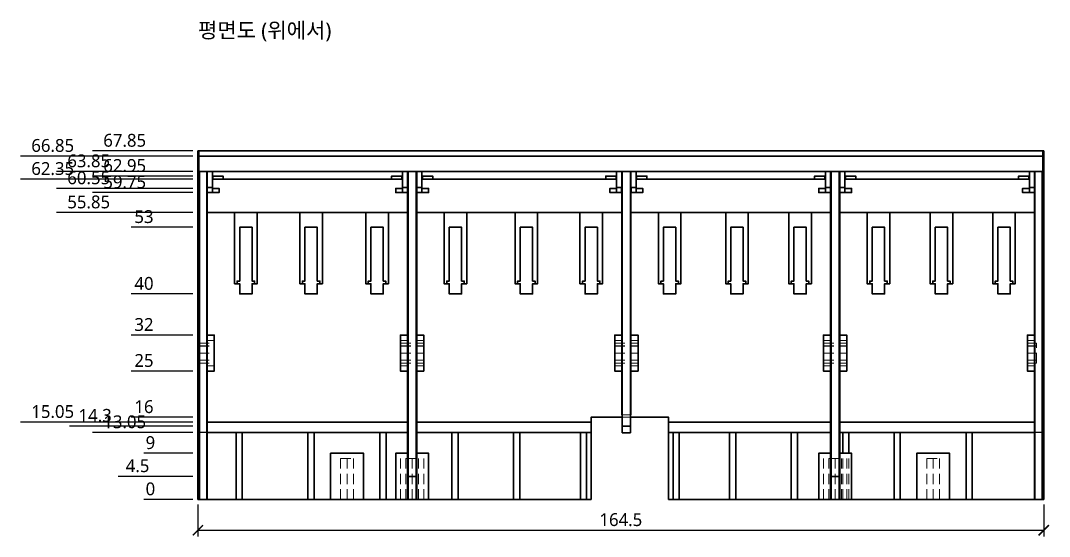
# Model space of a CAD drawing. Header units: millimetres. Extents: x -35 to 466, y -171 to 233.
# Drawn here: x -34.5 to 165.6, y -7.2 to 93.2 of the extents above; entities that cross this region are included whole.
import ezdxf

# ---------------------------------------------------------------- set-up
doc = ezdxf.new("R2010")
doc.units = ezdxf.units.MM
doc.linetypes.add('HIDDEN', pattern=[3, 2, -1])
for name, color, linetype, lineweight in [('DIM', 4, 'CONTINUOUS', 13), ('HIDDEN', 8, 'HIDDEN', 18), ('TEXT', 7, 'CONTINUOUS', 18), ('VISIBLE', 7, 'CONTINUOUS', 35)]:
    doc.layers.add(name, color=color, linetype=linetype, lineweight=lineweight)
doc.styles.add('KR', font='malgun.ttf')
doc.dimstyles.new('TOCCATA', dxfattribs={"dimtxt": 2.5, "dimasz": 2, "dimexe": 1.2, "dimexo": 1, "dimgap": 0.8, "dimtad": 1, "dimdsep": 46, "dimtxsty": 'KR', "dimblk": 'ARCHTICK', "dimcen": 2.5, "dimazin": 3, "dimtfac": 0.5, "dimtmove": 2, "dimatfit": 3})

# ---------------------------------------------------------------- blocks, each defined once
blk = doc.blocks.new('_ARCHTICK')
at = {"color": 0, "linetype": 'BYBLOCK', "const_width": 0.15}
blk.add_lwpolyline([(-0.5, -0.5), (0.5, 0.5)], dxfattribs=at)

msp = doc.modelspace()

# ---------------------------------------------------------------- linework, layer by layer
at = {"layer": 'HIDDEN'}
for points in [[(0.2, 30.45), (3.17, 30.45)], [(1.8, 30.975), (3.17, 30.975)], [(1.8, 30.972), (3.17, 30.972)], [(39.39, 30.975), (40.76, 30.975)], [(39.39, 30.972), (40.76, 30.972)], [(39.39, 30.45), (43.93, 30.45)], [(42.56, 30.975), (43.93, 30.975)], [(42.56, 30.972), (43.93, 30.972)], [(81.048, 30.975), (82.418, 30.975)], [(81.048, 30.972), (82.418, 30.972)], [(81.048, 30.45), (85.588, 30.45)], [(84.218, 30.975), (85.588, 30.975)], [(84.218, 30.972), (85.588, 30.972)], [(121.655, 30.975), (123.025, 30.975)], [(121.655, 30.972), (123.025, 30.972)], [(121.655, 30.45), (126.195, 30.45)], [(124.825, 30.975), (126.195, 30.975)], [(124.825, 30.972), (126.195, 30.972)], [(161.33, 30.975), (162.7, 30.975)], [(161.33, 30.972), (162.7, 30.972)], [(161.33, 26.55), (163.11, 26.55), (163.11, 30.45), (161.33, 30.45)], [(0.2, 29.879), (3.17, 29.879)], [(0.2, 29.868), (3.17, 29.868)], [(0.2, 28.5), (3.17, 28.5)], [(39.39, 29.879), (43.93, 29.879)], [(39.39, 29.868), (43.93, 29.868)], [(39.39, 28.5), (43.93, 28.5)], [(81.048, 29.879), (85.588, 29.879)], [(81.048, 29.868), (85.588, 29.868)], [(81.048, 28.5), (85.588, 28.5)], [(121.655, 29.879), (126.195, 29.879)], [(121.655, 29.868), (126.195, 29.868)], [(121.655, 28.5), (126.195, 28.5)], [(161.33, 29.879), (163.11, 29.879)], [(161.33, 29.868), (163.11, 29.868)], [(161.33, 28.5), (163.11, 28.5)], [(0.2, 27.132), (3.17, 27.132)], [(0.2, 27.121), (3.17, 27.121)], [(0.2, 26.55), (3.17, 26.55)], [(1.8, 26.028), (3.17, 26.028)], [(1.8, 26.025), (3.17, 26.025)], [(39.39, 27.132), (43.93, 27.132)], [(39.39, 27.121), (43.93, 27.121)], [(39.39, 26.55), (43.93, 26.55)], [(39.39, 26.028), (40.76, 26.028)], [(39.39, 26.025), (40.76, 26.025)], [(42.56, 26.028), (43.93, 26.028)], [(42.56, 26.025), (43.93, 26.025)], [(81.048, 27.132), (85.588, 27.132)], [(81.048, 27.121), (85.588, 27.121)], [(81.048, 26.55), (85.588, 26.55)], [(81.048, 26.028), (82.418, 26.028)], [(81.048, 26.025), (82.418, 26.025)], [(84.218, 26.028), (85.588, 26.028)], [(84.218, 26.025), (85.588, 26.025)], [(121.655, 27.132), (126.195, 27.132)], [(121.655, 27.121), (126.195, 27.121)], [(121.655, 26.55), (126.195, 26.55)], [(121.655, 26.028), (123.025, 26.028)], [(121.655, 26.025), (123.025, 26.025)], [(124.825, 26.028), (126.195, 26.028)], [(124.825, 26.025), (126.195, 26.025)], [(161.33, 27.132), (163.11, 27.132)], [(161.33, 27.121), (163.11, 27.121)], [(161.33, 26.028), (162.7, 26.028)], [(161.33, 26.025), (162.7, 26.025)], [(82.518, 16.5), (84.118, 16.5)], [(82.521, 16), (84.118, 16)], [(0.194, 13.05), (1.806, 13.05)], [(0.2, 13.1), (1.8, 13.1)], [(162.7, 13.1), (164.3, 13.1)], [(162.704, 13.05), (164.5, 13.05)], [(39.397, 0), (39.397, 9)], [(39.402, 0), (39.402, 9)], [(43.918, 0), (43.918, 9)], [(43.923, 0), (43.923, 9)], [(121.662, 0), (121.662, 9)], [(121.667, 0), (121.667, 9)], [(125.4, 0), (125.4, 9)], [(126.183, 0), (126.183, 9)], [(126.188, 0), (126.188, 9)], [(126.6, 0), (126.6, 9)], [(27.75, 0), (27.75, 8), (30.25, 8), (30.25, 0)], [(29, 0), (29, 8)], [(40.41, 0), (40.41, 8), (42.91, 8), (42.91, 0)], [(41.66, 0), (41.66, 8)], [(122.675, 0), (122.675, 8), (125.175, 8), (125.175, 0)], [(123.925, 0), (123.925, 8)], [(141.75, 0), (141.75, 8), (144.25, 8), (144.25, 0)], [(143, 0), (143, 8)]]:
    msp.add_lwpolyline(points, dxfattribs=at)
at = {"layer": 'VISIBLE'}
for points in [[(82.521, 16), (76.45, 16), (76.45, 0), (0, 0), (0, 67.85), (164.5, 67.85), (164.5, 0), (91.55, 0), (91.55, 16), (84.118, 16)], [(0.2, 0), (0.2, 67.85)], [(0.2, 66.85), (164.3, 66.85)], [(164.3, 0), (164.3, 67.85)], [(0.2, 63.85), (164.3, 63.85)], [(0.2, 62.35), (0.3, 62.35)], [(0.3, 0), (0.3, 63.85)], [(1.7, 0), (1.7, 63.85)], [(1.7, 59.76), (1.81, 59.76), (1.81, 60.74), (1.8, 60.74), (1.8, 63.85)], [(1.7, 63.84), (1.8, 63.84)], [(2.8, 59.75), (2.8, 63.85)], [(2.8, 62.35), (39.76, 62.35)], [(2.9, 62.35), (2.9, 62.95), (4.9, 62.95), (4.9, 62.35)], [(37.66, 62.35), (37.66, 62.95), (39.66, 62.95), (39.66, 62.35)], [(39.76, 59.75), (39.76, 63.85)], [(40.86, 59.76), (40.75, 59.76), (40.75, 60.74), (40.76, 60.74), (40.76, 63.85)], [(40.76, 63.84), (40.86, 63.84)], [(40.86, 0), (40.86, 63.85)], [(42.46, 59.76), (42.57, 59.76), (42.57, 60.74), (42.56, 60.74), (42.56, 63.85)], [(42.46, 0), (42.46, 63.85)], [(42.46, 63.84), (42.56, 63.84)], [(43.56, 59.75), (43.56, 63.85)], [(43.56, 62.35), (81.418, 62.35)], [(43.66, 62.35), (43.66, 62.95), (45.66, 62.95), (45.66, 62.35)], [(79.318, 62.35), (79.318, 62.95), (81.318, 62.95), (81.318, 62.35)], [(81.418, 59.75), (81.418, 63.85)], [(82.518, 59.76), (82.408, 59.76), (82.408, 60.74), (82.418, 60.74), (82.418, 63.85)], [(82.418, 63.84), (82.518, 63.84)], [(82.518, 63.85), (82.518, 13), (84.118, 13), (84.118, 63.85)], [(84.118, 59.76), (84.228, 59.76), (84.228, 60.74), (84.218, 60.74), (84.218, 63.85)], [(84.118, 63.84), (84.218, 63.84)], [(85.218, 59.75), (85.218, 63.85)], [(85.218, 62.35), (122.025, 62.35)], [(85.318, 62.35), (85.318, 62.95), (87.318, 62.95), (87.318, 62.35)], [(119.925, 62.35), (119.925, 62.95), (121.925, 62.95), (121.925, 62.35)], [(122.025, 59.75), (122.025, 63.85)], [(123.125, 59.76), (123.015, 59.76), (123.015, 60.74), (123.025, 60.74), (123.025, 63.85)], [(123.025, 63.84), (123.125, 63.84)], [(123.125, 0), (123.125, 63.85)], [(124.725, 59.76), (124.835, 59.76), (124.835, 60.74), (124.825, 60.74), (124.825, 63.85)], [(124.725, 0), (124.725, 63.85)], [(124.725, 63.84), (124.825, 63.84)], [(125.825, 59.75), (125.825, 63.85)], [(125.825, 62.35), (161.7, 62.35)], [(125.925, 62.35), (125.925, 62.95), (127.925, 62.95), (127.925, 62.35)], [(159.6, 62.35), (159.6, 62.95), (161.6, 62.95), (161.6, 62.35)], [(161.7, 59.75), (161.7, 63.85)], [(162.8, 59.76), (162.69, 59.76), (162.69, 60.74), (162.7, 60.74), (162.7, 63.85)], [(162.7, 63.84), (162.8, 63.84)], [(162.8, 0), (162.8, 63.85)], [(164.2, 0), (164.2, 63.85)], [(164.2, 62.35), (164.3, 62.35)], [(1.8, 60.75), (2.8, 60.75)], [(1.8, 59.75), (4.1, 59.75), (4.1, 60.55), (2.8, 60.55)], [(40.76, 59.75), (38.46, 59.75), (38.46, 60.55), (39.76, 60.55)], [(39.76, 60.75), (40.76, 60.75)], [(42.56, 60.75), (43.56, 60.75)], [(42.56, 59.75), (44.86, 59.75), (44.86, 60.55), (43.56, 60.55)], [(82.418, 59.75), (80.118, 59.75), (80.118, 60.55), (81.418, 60.55)], [(81.418, 60.75), (82.418, 60.75)], [(84.218, 60.75), (85.218, 60.75)], [(84.218, 59.75), (86.518, 59.75), (86.518, 60.55), (85.218, 60.55)], [(123.025, 59.75), (120.725, 59.75), (120.725, 60.55), (122.025, 60.55)], [(122.025, 60.75), (123.025, 60.75)], [(124.825, 60.75), (125.825, 60.75)], [(124.825, 59.75), (127.125, 59.75), (127.125, 60.55), (125.825, 60.55)], [(162.7, 59.75), (160.4, 59.75), (160.4, 60.55), (161.7, 60.55)], [(161.7, 60.75), (162.7, 60.75)], [(1.8, 0), (1.8, 59.76)], [(40.76, 0), (40.76, 59.76)], [(42.56, 0), (42.56, 59.76)], [(82.418, 59.76), (82.418, 16.5), (82.518, 16.5)], [(84.118, 16.5), (84.218, 16.5), (84.218, 59.76)], [(123.025, 0), (123.025, 59.76)], [(124.825, 0), (124.825, 59.76)], [(162.7, 0), (162.7, 59.76)], [(1.8, 55.85), (40.76, 55.85)], [(7.125, 55.85), (7.125, 42), (8.125, 42), (8.125, 40), (10.525, 40), (10.525, 42), (11.525, 42), (11.525, 55.85)], [(19.815, 55.85), (19.815, 42), (20.815, 42), (20.815, 40), (23.215, 40), (23.215, 42), (24.215, 42), (24.215, 55.85)], [(32.635, 55.85), (32.635, 42), (33.635, 42), (33.635, 40), (36.035, 40), (36.035, 42), (37.035, 42), (37.035, 55.85)], [(42.56, 55.85), (82.418, 55.85)], [(47.885, 55.85), (47.885, 42), (48.885, 42), (48.885, 40), (51.285, 40), (51.285, 42), (52.285, 42), (52.285, 55.85)], [(61.67, 55.85), (61.67, 42), (62.67, 42), (62.67, 40), (65.07, 40), (65.07, 42), (66.07, 42), (66.07, 55.85)], [(74.293, 55.85), (74.293, 42), (75.293, 42), (75.293, 40), (77.693, 40), (77.693, 42), (78.693, 42), (78.693, 55.85)], [(84.218, 55.85), (123.025, 55.85)], [(89.543, 55.85), (89.543, 42), (90.543, 42), (90.543, 40), (92.943, 40), (92.943, 42), (93.943, 42), (93.943, 55.85)], [(102.637, 55.85), (102.637, 42), (103.637, 42), (103.637, 40), (106.037, 40), (106.037, 42), (107.037, 42), (107.037, 55.85)], [(114.9, 55.85), (114.9, 42), (115.9, 42), (115.9, 40), (118.3, 40), (118.3, 42), (119.3, 42), (119.3, 55.85)], [(124.825, 55.85), (162.7, 55.85)], [(130.15, 55.85), (130.15, 42), (131.15, 42), (131.15, 40), (133.55, 40), (133.55, 42), (134.55, 42), (134.55, 55.85)], [(142.4, 55.85), (142.4, 42), (143.4, 42), (143.4, 40), (145.8, 40), (145.8, 42), (146.8, 42), (146.8, 55.85)], [(154.575, 55.85), (154.575, 42), (155.575, 42), (155.575, 40), (157.975, 40), (157.975, 42), (158.975, 42), (158.975, 55.85)], [(7.625, 42), (7.625, 42.5), (8.125, 42.5), (8.125, 53), (10.525, 53), (10.525, 42.5), (11.025, 42.5), (11.025, 42)], [(20.315, 42), (20.315, 42.5), (20.815, 42.5), (20.815, 53), (23.215, 53), (23.215, 42.5), (23.715, 42.5), (23.715, 42)], [(33.135, 42), (33.135, 42.5), (33.635, 42.5), (33.635, 53), (36.035, 53), (36.035, 42.5), (36.535, 42.5), (36.535, 42)], [(48.385, 42), (48.385, 42.5), (48.885, 42.5), (48.885, 53), (51.285, 53), (51.285, 42.5), (51.785, 42.5), (51.785, 42)], [(62.17, 42), (62.17, 42.5), (62.67, 42.5), (62.67, 53), (65.07, 53), (65.07, 42.5), (65.57, 42.5), (65.57, 42)], [(74.793, 42), (74.793, 42.5), (75.293, 42.5), (75.293, 53), (77.693, 53), (77.693, 42.5), (78.193, 42.5), (78.193, 42)], [(90.043, 42), (90.043, 42.5), (90.543, 42.5), (90.543, 53), (92.943, 53), (92.943, 42.5), (93.443, 42.5), (93.443, 42)], [(103.137, 42), (103.137, 42.5), (103.637, 42.5), (103.637, 53), (106.037, 53), (106.037, 42.5), (106.537, 42.5), (106.537, 42)], [(115.4, 42), (115.4, 42.5), (115.9, 42.5), (115.9, 53), (118.3, 53), (118.3, 42.5), (118.8, 42.5), (118.8, 42)], [(130.65, 42), (130.65, 42.5), (131.15, 42.5), (131.15, 53), (133.55, 53), (133.55, 42.5), (134.05, 42.5), (134.05, 42)], [(142.9, 42), (142.9, 42.5), (143.4, 42.5), (143.4, 53), (145.8, 53), (145.8, 42.5), (146.3, 42.5), (146.3, 42)], [(155.075, 42), (155.075, 42.5), (155.575, 42.5), (155.575, 53), (157.975, 53), (157.975, 42.5), (158.475, 42.5), (158.475, 42)], [(1.8, 25.001), (3.17, 25.001), (3.17, 31.999), (1.8, 31.999)], [(40.76, 25.001), (39.39, 25.001), (39.39, 31.999), (40.76, 31.999)], [(42.56, 25.001), (43.93, 25.001), (43.93, 31.999), (42.56, 31.999)], [(82.418, 25.001), (81.048, 25.001), (81.048, 31.999), (82.418, 31.999)], [(84.218, 25.001), (85.588, 25.001), (85.588, 31.999), (84.218, 31.999)], [(123.025, 25.001), (121.655, 25.001), (121.655, 31.999), (123.025, 31.999)], [(124.825, 25.001), (126.195, 25.001), (126.195, 31.999), (124.825, 31.999)], [(162.7, 25.001), (161.33, 25.001), (161.33, 31.999), (162.7, 31.999)], [(0, 15.05), (0.2, 15.05)], [(1.8, 15.05), (40.76, 15.05)], [(42.56, 15.05), (76.45, 15.05)], [(82.518, 14.3), (84.118, 14.3)], [(91.55, 15.05), (123.025, 15.05)], [(124.825, 15.05), (162.7, 15.05)], [(164.3, 15.05), (164.5, 15.05)], [(0, 13.05), (0.194, 13.05)], [(1.806, 13.05), (40.76, 13.05)], [(7.4, 0), (7.4, 13.05)], [(8.6, 0), (8.6, 13.05)], [(21.4, 0), (21.4, 13.05)], [(22.6, 0), (22.6, 13.05)], [(35.4, 0), (35.4, 13.05)], [(36.6, 0), (36.6, 13.05)], [(42.56, 13.05), (76.45, 13.05)], [(49.4, 0), (49.4, 13.05)], [(50.6, 0), (50.6, 13.05)], [(61.4, 0), (61.4, 13.05)], [(62.6, 0), (62.6, 13.05)], [(74.4, 0), (74.4, 13.05)], [(75.6, 0), (75.6, 13.05)], [(91.55, 13.05), (123.025, 13.05)], [(92.4, 0), (92.4, 13.05)], [(93.6, 0), (93.6, 13.05)], [(103.4, 0), (103.4, 13.05)], [(104.6, 0), (104.6, 13.05)], [(115.4, 0), (115.4, 13.05)], [(116.6, 0), (116.6, 13.05)], [(124.825, 13.05), (162.704, 13.05)], [(125.4, 9), (125.4, 13.05)], [(126.6, 9), (126.6, 13.05)], [(135.4, 0), (135.4, 13.05)], [(136.6, 0), (136.6, 13.05)], [(149.4, 0), (149.4, 13.05)], [(150.6, 0), (150.6, 13.05)], [(25.8, 0), (25.8, 9), (32.2, 9), (32.2, 0)], [(40.76, 9), (38.46, 9), (38.46, 0)], [(42.56, 9), (44.86, 9), (44.86, 0)], [(123.025, 9), (120.725, 9), (120.725, 0)], [(124.825, 9), (127.125, 9), (127.125, 0)], [(139.8, 0), (139.8, 9), (146.2, 9), (146.2, 0)], [(40.86, 4.5), (42.46, 4.5)], [(123.125, 4.5), (124.725, 4.5)]]:
    msp.add_lwpolyline(points, dxfattribs=at)

# ---------------------------------------------------------------- texts
at = {"layer": 'TEXT', "style": 'KR'}
msp.add_text('평면도 (위에서)', height=3, dxfattribs=at).set_placement((0, 89.85))

# ---------------------------------------------------------------- dimensions: what is measured, and where the dimension line sits
at = {"layer": 'DIM'}
for feature_location, offset in [((0, 66.85), (-22, 0)), ((0, 67.85), (-8, 0)), ((0, 62.35), (-22, 0)), ((0, 63.85), (-15, 0)), ((0, 62.95), (-8, 0)), ((0, 60.55), (-15, 0)), ((0, 59.75), (-8, 0)), ((0, 55.85), (-15, 0)), ((0, 53), (-8, 0)), ((0, 40), (-8, 0)), ((0, 32), (-8, 0)), ((0, 25), (-8, 0)), ((0, 15.05), (-22, 0)), ((0, 16), (-8, 0)), ((0, 14.3), (-15, 0)), ((0, 13.05), (-8, 0)), ((0, 9), (-8, 0)), ((0, 4.5), (-8, 0)), ((0, 0), (-8, 0))]:
    msp.add_ordinate_dim(feature_location=feature_location, offset=offset, dtype=0, origin=(0, 0), dimstyle='TOCCATA', dxfattribs=at).render()
msp.add_linear_dim(base=(0, -6), p1=(0, 0), p2=(164.5, 0), dimstyle='TOCCATA', dxfattribs=at).render()

doc.saveas('drawing.dxf')
